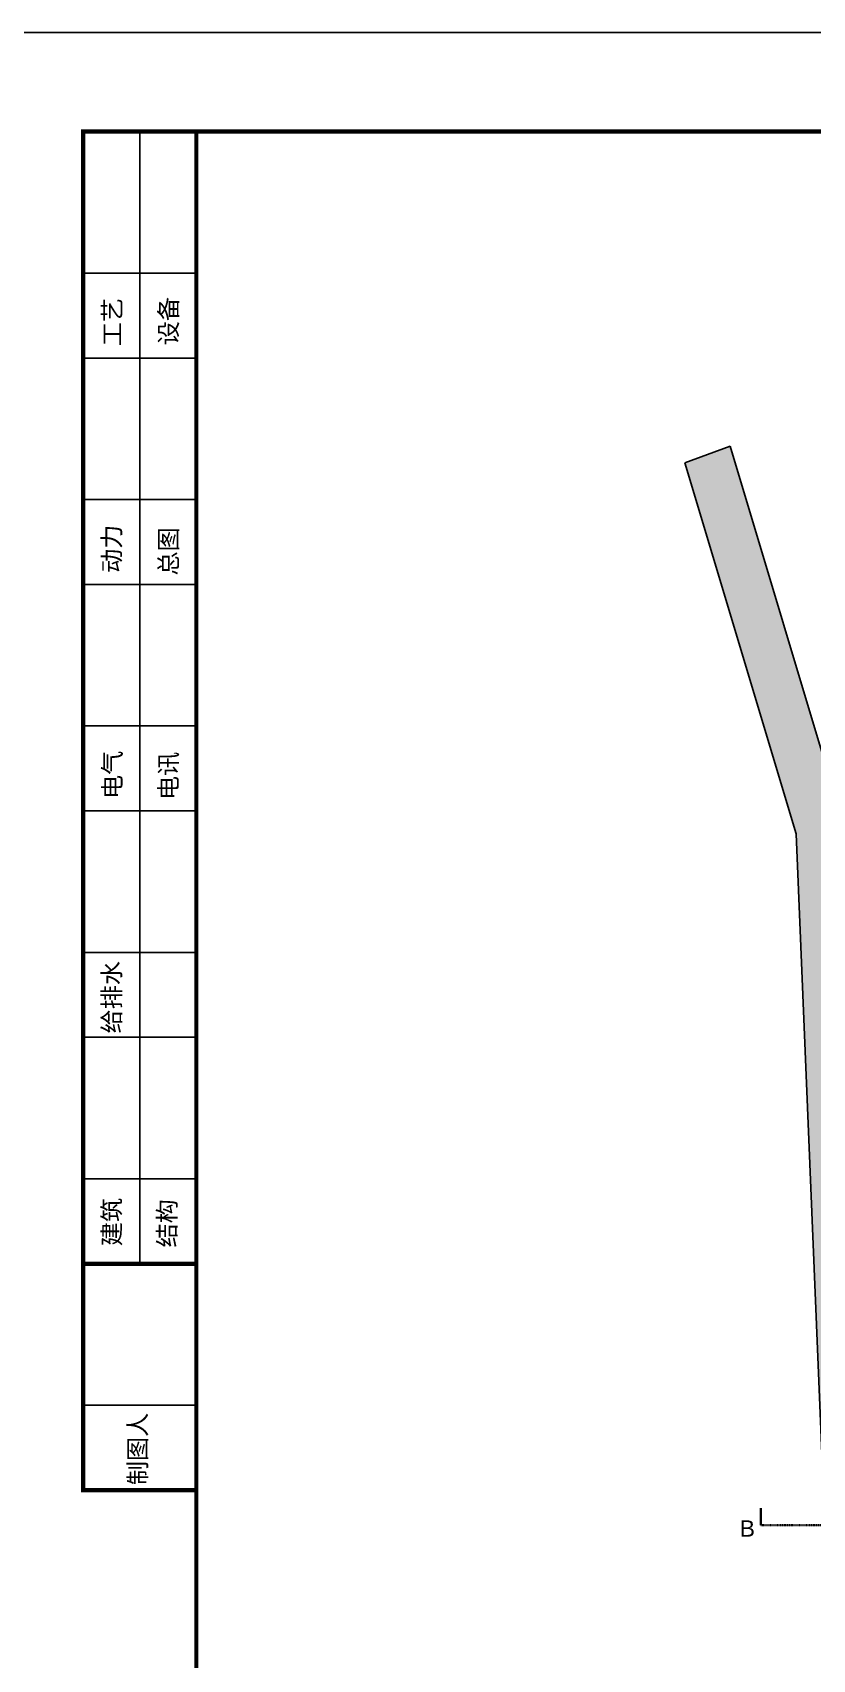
# Model space of a CAD drawing. Header units: millimetres. Extents: x 346472 to 732256, y -34068 to -15883.
# Drawn here: x 681114 to 685888, y -25838 to -15883 of the extents above; entities that cross this region are included whole.
import ezdxf

# ---------------------------------------------------------------- set-up
doc = ezdxf.new("R2010")
doc.units = ezdxf.units.MM
doc.header["$LTSCALE"] = 7
doc.linetypes.add('ACAD_ISO04W100', pattern=[30, 24, -3, 0, -3])
doc.linetypes.add('DASHDOT', pattern=[1, 0.5, -0.25, 0, -0.25])
doc.layers.get('0').update_dxf_attribs({"lineweight": 0})
for name, color, linetype in [('1建筑平面', 7, 'Continuous'), ('mdf panels', 7, 'Continuous'), ('WALL', 7, 'Continuous'), ('walls', 7, 'Continuous'), ('图框', 9, 'Continuous')]:
    doc.layers.add(name, color=color, linetype=linetype)
doc.styles.get("Standard").update_dxf_attribs({"font": 'STKaiti.ttf'})
doc.styles.add('图签-黑体', font='')
doc.styles.get('图签-黑体').set_extended_font_data('SimHei')

msp = doc.modelspace()

# ---------------------------------------------------------------- hatches: boundary and pattern name
at = {"layer": 'walls', "true_color": 0x939598}
h = msp.add_hatch(color=252, dxfattribs=at)
h.dxf.hatch_style = 1
h.paths.add_polyline_path([(685384.4867671288, -18414.77567868239), (685106.9470200024, -18516.89614513346), (685788.3455743538, -20785.95035421962), (686079.1546154587, -27780.17193334847), (686278.9188811645, -27771.60263805432), (685988.172983218, -20777.64332908298), (691115.5757491041, -22032.56633234017), (691115.5757491041, -21826.66327552677), (686035.7192961088, -20583.37715052765)])
h.paths.add_polyline_path([(691115.5757491041, -21826.66327552677), (691115.5757491041, -22032.56633234017), (698008.3930658245, -23719.57150883072), (697871.3640524533, -24279.44737859455), (697852.678565199, -24355.79308226788), (697949.8116522254, -24379.56624791137), (698046.944720417, -24403.33949051111), (698250.2052911712, -23572.85157803881)])
h.paths.add_polyline_path([(697803.2697752296, -25398.95362167151), (697840.1181981538, -25248.39727068498), (697645.852024101, -25200.85093939801), (697561.4572672315, -25545.67347529816), (699950.9312417168, -26130.49321677082), (699419.5687701371, -28301.73061766943), (699627.1052580585, -28301.73061766943), (700197.1076425104, -25990.04508624635)])
h.paths.add_polyline_path([(699627.1052580585, -28301.73061766943), (699419.5687701371, -28301.73061766943), (699379.0840121045, -28467.15822219196), (699574.2092026896, -28516.25436213275)])
h.paths.add_polyline_path([(699379.7471140674, -28467.32506762421), (699357.4806022091, -28555.43342802751), (699333.9348517327, -28651.64536771274), (699332.829096349, -28655.95520061195), (700736.3634845677, -29004.55281792561), (700786.8988152682, -28821.38348844065)])

# ---------------------------------------------------------------- linework, layer by layer
at = {"color": 1, "linetype": 'ACAD_ISO04W100', "lineweight": 35}
msp.add_line((685572.8418894559, -24912.61099899445), (685572.8418894559, -25017.29689108454), dxfattribs=at)
at = {"color": 1, "linetype": 'DASHDOT', "lineweight": 35}
msp.add_line((685572.8418894559, -25017.29689108454), (687899.8025683637, -25017.29689108454), dxfattribs=at)
at = {"layer": '1建筑平面'}
for points in [[(685384.4867671288, -18414.77567868239), (686035.7192961088, -20583.37715052765)], [(685106.9470200024, -18516.89614513346), (685788.3455743538, -20785.95035421962)]]:
    msp.add_lwpolyline(points, dxfattribs=at)
at = {"layer": 'WALL'}
msp.add_lwpolyline([(685788.3455743538, -20785.95035421962), (686079.0914723219, -27779.90966371055)], dxfattribs=at)
at = {"layer": 'walls'}
msp.add_line((685106.9470200024, -18516.89614513346), (685384.4867671288, -18414.77567868239), dxfattribs=at)
at = {"layer": '图框', "color": 251}
for p, q in [((681770.4257036753, -23416.83697640948), (681770.4257036753, -16489.1194160532)), ((681424.0398260144, -17355.08409157276), (682116.8115813386, -17355.08409157276)), ((681424.0398260144, -17874.66292286312), (682116.8115813386, -17874.66292286312)), ((681424.0398260144, -18740.62761701767), (682116.8115813386, -18740.62761701767)), ((681424.0398260144, -19260.20643350889), (682116.8115813386, -19260.20643350889)), ((681424.0398260144, -20126.17112766345), (682116.8115813386, -20126.17112766345)), ((681424.0398260144, -20645.74994415467), (682116.8115813386, -20645.74994415467)), ((681424.0398260144, -21511.71463830922), (682116.8115813386, -21511.71463830922)), ((681424.0398260144, -22031.29346959955), (682116.8115813386, -22031.29346959955)), ((681424.0398260144, -22897.25814511914), (682116.8115813386, -22897.25814511914)), ((681424.0398260144, -24282.80165192904), (682116.8115813386, -24282.80165192904))]:
    msp.add_line(p, q, dxfattribs=at)
msp.add_lwpolyline([(680817.8661299682, -34068.18123549719), (706536.9861299682, -34068.18123549719), (706536.9861299682, -15882.94487186085), (680817.8661299682, -15882.94487186085)], close=True, dxfattribs=at)
at = {"layer": '图框', "color": 251, "const_width": 25.97890909088546}
for points in [[(681424.0398260144, -24815.36993776431), (681424.0398260144, -16476.12996150825)], [(681424.0398260144, -16489.1194160532), (682116.8115813386, -16489.1194160532)], [(681424.0398260144, -23416.83697640948), (682116.8115813386, -23416.83697640948)], [(681424.0398260144, -24802.3804832194), (682116.8115813386, -24802.3804832194)]]:
    msp.add_lwpolyline(points, dxfattribs=at)
msp.add_lwpolyline([(682116.8115813386, -16489.1194160532), (705930.8115857834, -16489.1194160532), (705930.8115857834, -33462.00669131242), (682116.8115813386, -33462.00669131242)], close=True, dxfattribs=at)

# ---------------------------------------------------------------- texts
at = {"layer": 'mdf panels', "insert": (685443.6998878396, -24986.37832726749), "char_height": 99.99999999999999, "attachment_point": 1, "rotation": 359.5825551485553}
msp.add_mtext_dynamic_manual_height_columns('{\\f@Arial Unicode MS|b0|i0|c0|p34;\\C1;B}', width=416.3713339105964, gutter_width=12.5, heights=[78.81504554923447], dxfattribs=at)
at = {"layer": '图框', "color": 251, "style": '图签-黑体'}
for s, p in [('工艺', (681656.3214886315, -17801.89013455948)), ('设备', (682000.5055853539, -17796.31818248148)), ('动力', (681652.7592332052, -19189.63831779873)), ('总图', (682000.5055853539, -19205.58053103815)), ('电气', (681656.3214886315, -20572.97715585356)), ('电讯', (682000.5055853539, -20579.26514681059)), ('给排水', (681652.6340194873, -22007.63528914552)), ('建筑', (681653.0408339336, -23309.37245578604)), ('结构', (681991.7564406157, -23317.35684894213)), ('制图人', (681812.0221525042, -24771.50545944716))]:
    msp.add_text(s, height=108.2455867692579, rotation=90, dxfattribs=at).set_placement(p)

doc.saveas('drawing.dxf')
